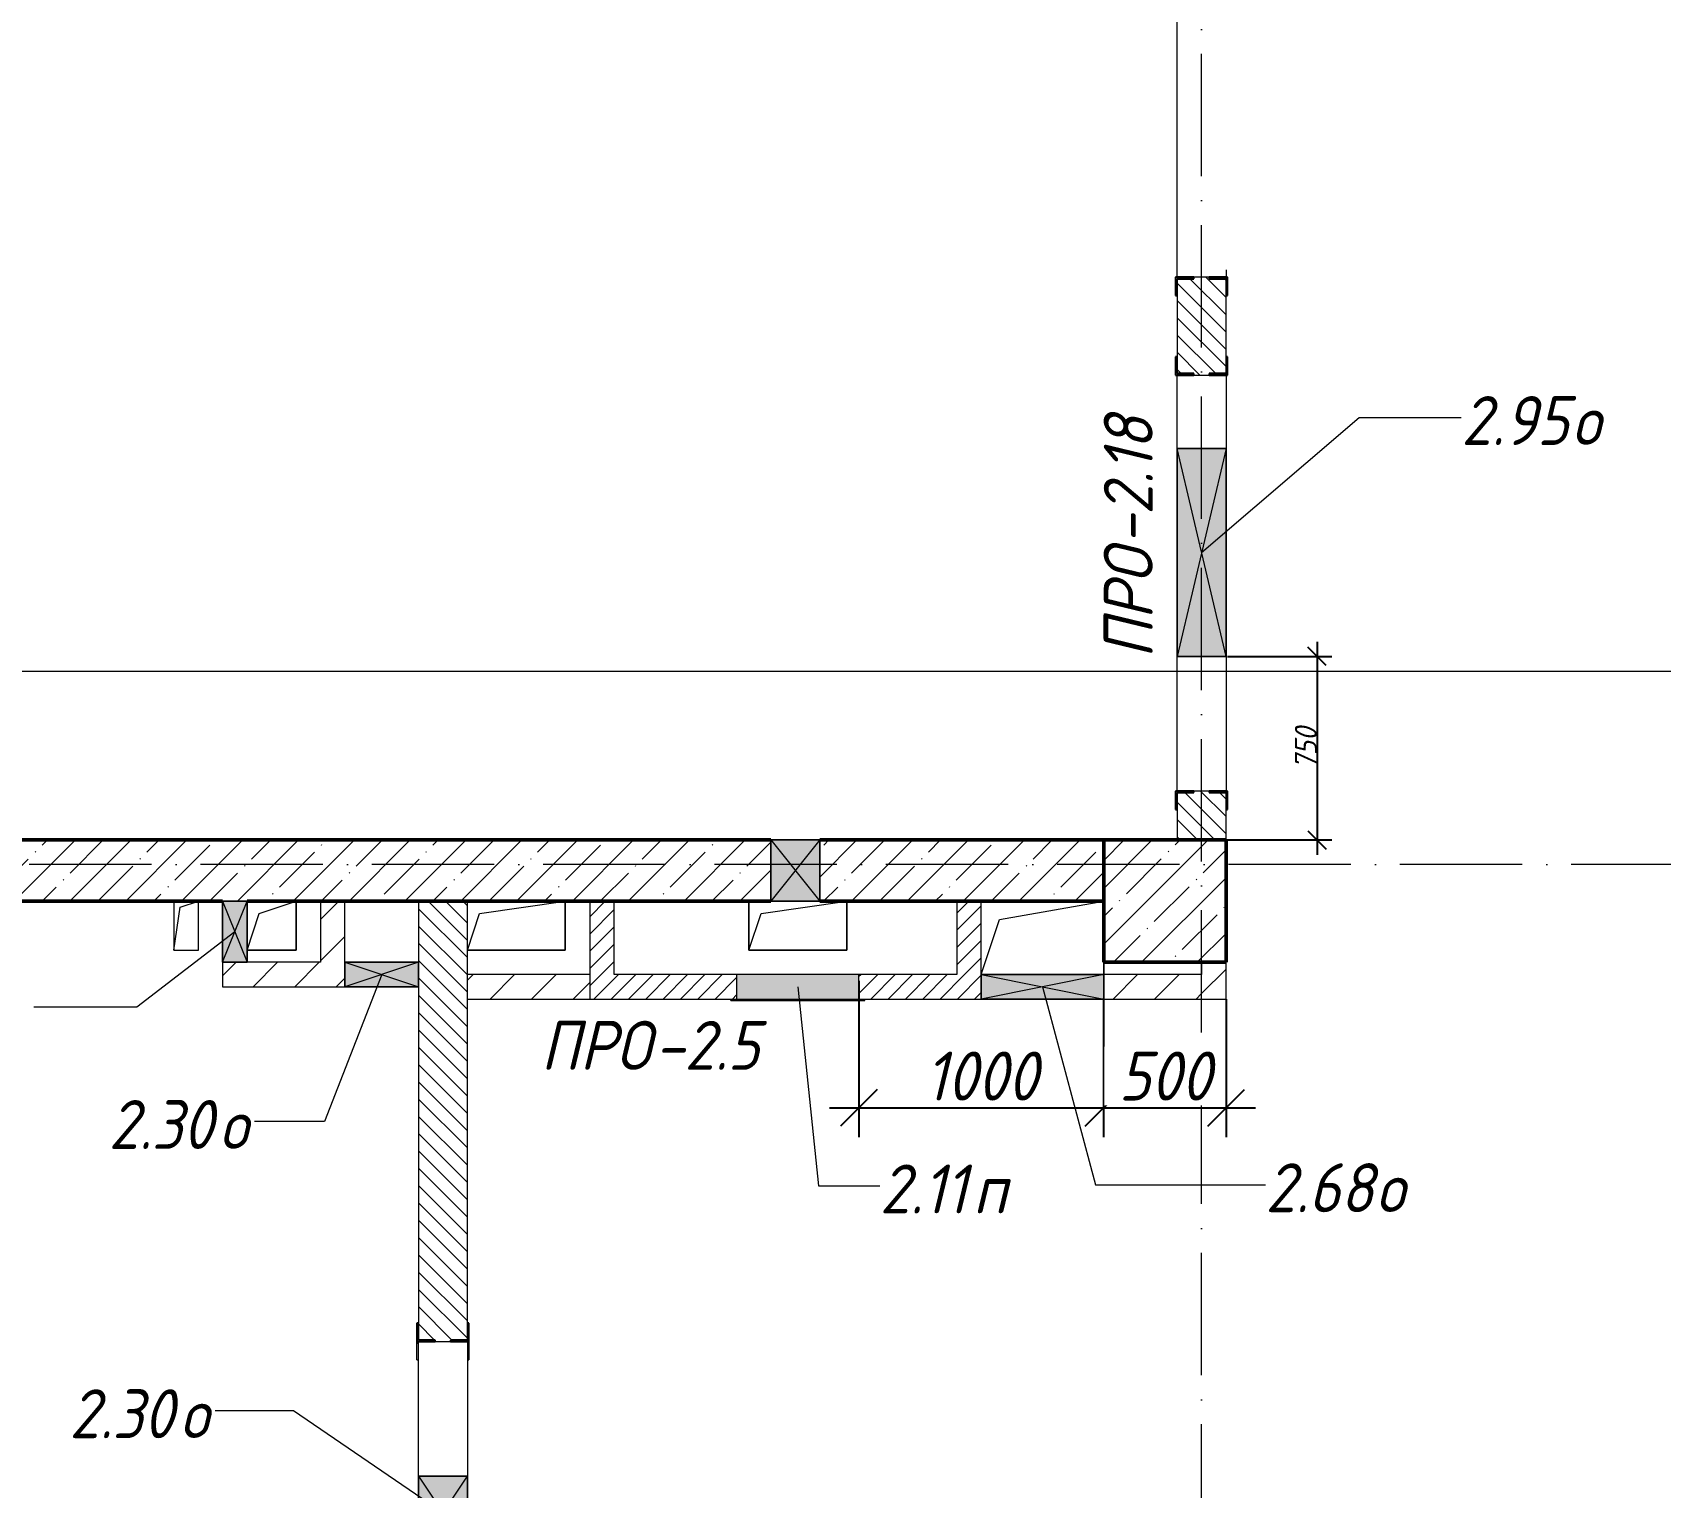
# Model space of a CAD drawing. Header units: millimetres. Extents: x -401725 to 250493, y 305116 to 802890.
# Drawn here: x -14986 to -8334, y 386940 to 392886 of the extents above; entities that cross this region are included whole.
import ezdxf

# ---------------------------------------------------------------- set-up
doc = ezdxf.new("R2010")
doc.units = ezdxf.units.MM
doc.linetypes.add('50_200_ШТРИХ_1Т_ш5_п1_п1_', pattern=[700, 500, -100, 0, -100])
for name, color, linetype, lineweight in [('A-____-____-DIMS', 7, 'Continuous', 9), ('A-DETL-GENF-OTLN', 7, 'Continuous', 9), ('A-FLOR-____-OTLN', 7, 'Continuous', 9), ('A-GENM-____-IDEN', 7, 'Continuous', 9), ('A-GENM-____-MCUT', 7, 'Continuous', 25), ('A-GENM-____-OTLN', 7, 'Continuous', 9), ('A-GENM-____-OTLN-1', 7, 'Continuous', 25), ('A-GLAZ-____-IDEN', 7, 'Continuous', 9), ('A-GLAZ-____-OTLN', 7, 'Continuous', 9), ('A-WALL-____-MCUT', 7, 'Continuous', 13), ('A-WALL-____-MCUT-2', 7, 'Continuous', 50), ('A-WALL-____-PATT-1', 7, 'Continuous', 9), ('A-WALL-FNSH-MCUT-1', 7, 'Continuous', 9), ('I-WALL-____-OTLN', 7, 'Continuous', 9), ('S-COLS-____-MCUT', 7, 'Continuous', 50), ('S-COLS-____-OTLN', 7, 'Continuous', 9), ('S-GRID-____-OTLN-1', 7, '50_200_ШТРИХ_1Т_ш5_п1_п1_', 9)]:
    doc.layers.add(name, color=color, linetype=linetype, lineweight=lineweight)
doc.layers.add('A-GLAZ-____-OTLN-1', color=7, linetype='Continuous', lineweight=9, true_color=0xc0c0c0)
doc.layers.add('G-____-____-SYMB-1', color=9, linetype='Continuous', lineweight=9, true_color=0x808080)
doc.styles.add('ISOCPEUR_I_11', font='isocpeui.ttf', dxfattribs={"width": 0.9, "height": 200})
doc.styles.add('ISOCPEUR_I_7', font='isocpeui.ttf', dxfattribs={"width": 0.9, "height": 90})
doc.dimstyles.new('ISO-1_8_0_9К_СРЕДНИЙ_Кладочные_2', dxfattribs={"dimscale": 304.8, "dimtxt": 89.638306, "dimasz": 0.246063, "dimexe": 0.19685, "dimexo": 0, "dimgap": 0, "dimtad": 1, "dimdec": 3, "dimrnd": 0.001, "dimdsep": 46, "dimtxsty": 'ISOCPEUR_I_7', "dimblk1": 'OBLIQUE', "dimblk2": 'OBLIQUE', "dimsah": 1, "dimcen": 0.09, "dimdle": 0.19685, "dimazin": 0, "dimtfac": 1, "dimtdec": 4, "dimtix": 1, "dimtmove": 1, "dimatfit": 3, "dimfxl": 1, "dimtvp": 1, "dimtolj": 1, "dimtzin": 0, "dimarcsym": 2})
doc.dimstyles.new('ISO-2_0_0_9К_СРЕДНИЙ__непрозрачный_', dxfattribs={"dimscale": 304.8, "dimtxt": 199.196235, "dimasz": 0.492126, "dimexe": 0.393701, "dimexo": 0, "dimgap": 0.098425, "dimtad": 1, "dimdec": 0, "dimzin": 0, "dimdsep": 46, "dimtxsty": 'ISOCPEUR_I_11', "dimblk1": 'OBLIQUE', "dimblk2": 'OBLIQUE', "dimsah": 1, "dimcen": 0.09, "dimdle": 0.393701, "dimazin": 0, "dimtfac": 1, "dimtdec": 4, "dimtix": 1, "dimtmove": 0, "dimatfit": 3, "dimfxl": 1, "dimtvp": 1, "dimtfill": 1, "dimtolj": 1, "dimtzin": 0, "dimarcsym": 2})
pattern_1 = [(135, (-15659.08, 321904.697), (-35.35534, -35.35534), [])]
pattern_2 = [(45, (-15659.08, 321904.697), (-35.35534, 35.35534), [])]
pattern_3 = [(45, (-15659.08, 321904.7), (-84.85281, 84.85281), [])]

# ---------------------------------------------------------------- blocks, each defined once
blk = doc.blocks.new('BSC_Колонна _Прямоугольная - 500х500-V23-АР1_План отверстий 2 этажа в осях 1-64_Ю-ЯЯ')
at = {"layer": 'S-COLS-____-OTLN'}
h = blk.add_hatch(dxfattribs=at)
h.set_pattern_fill('FP_32', color=256, style=0, pattern_type=2)
h.set_pattern_definition([(45, (-5300, -67431.04), (-114.04925, 114.04925), []), (45, (-5185.95, -67431.04), (-114.04925, 114.04925), [201.613, -40.323, 3.353, -36.97])])
h.paths.add_polyline_path([(-250, -250), (250, -250), (250, 250), (-250, 250)], flags=0)
at = {"layer": 'S-COLS-____-MCUT'}
for p, q in [((250, 250), (-250, 250)), ((-250, 250), (-250, -250)), ((250, -250), (250, 250)), ((-250, -250), (250, -250))]:
    blk.add_line(p, q, dxfattribs=at)
blk = doc.blocks.new('154_Стойка_СКБ_Уголок - СМ-2180_200-28268025-АР1_План отверстий 2 этажа в осях 1-64_Ю-ЯЯ')
at = {"layer": 'A-GENM-____-MCUT'}
for p, q in [((125, 156), (125, 81)), ((200, 156), (125, 156)), ((131, 81), (131, 150)), ((131, 150), (200, 150)), ((200, 150), (200, 156)), ((125, 81), (131, 81)), ((131, 19), (125, 19)), ((125, 19), (125, -56)), ((131, -50), (131, 19)), ((125, -56), (200, -56)), ((200, -50), (131, -50)), ((200, -56), (200, -50))]:
    blk.add_line(p, q, dxfattribs=at)
blk = doc.blocks.new('Стойка_Влож_Уголок_Опорный - Уголок-28213941-АР1_План отверстий 2 этажа в осях 1-64_Ю-ЯЯ')
at = {"layer": 'A-GENM-____-OTLN'}
for p, q in [((-212, -6), (-212, 0)), ((0, 0), (0, -6)), ((-212, -75), (-212, -6)), ((-212, -6), (-206, -6)), ((-6, -6), (0, -6)), ((0, -6), (0, -75)), ((-212, -75), (-206, -75)), ((-6, -75), (0, -75))]:
    blk.add_line(p, q, dxfattribs=at)
blk = doc.blocks.new('Фахверк_СКБ_Уголок - 200_3960_зеркало-28268689-АР1_План отверстий 2 этажа в осях 1-64_Ю-ЯЯ')
at = {"layer": 'A-GENM-____-MCUT'}
for p, q in [((200, 156), (125, 156)), ((125, 156), (125, 81)), ((131, 81), (131, 150)), ((131, 150), (200, 150)), ((200, 150), (200, 156)), ((125, 81), (131, 81)), ((131, 19), (125, 19)), ((125, 19), (125, -56)), ((131, -50), (131, 19)), ((125, -56), (200, -56)), ((200, -50), (131, -50)), ((200, -56), (200, -50))]:
    blk.add_line(p, q, dxfattribs=at)
blk = doc.blocks.new('Фахверк_СКБ_Уголок - 200_3960-28268576-АР1_План отверстий 2 этажа в осях 1-64_Ю-ЯЯ')
at = {"layer": 'A-GENM-____-MCUT'}
for p, q in [((200, 156), (125, 156)), ((125, 156), (125, 81)), ((131, 81), (131, 150)), ((131, 150), (200, 150)), ((200, 150), (200, 156)), ((125, 81), (131, 81)), ((131, 19), (125, 19)), ((125, 19), (125, -56)), ((131, -50), (131, 19)), ((125, -56), (200, -56)), ((200, -50), (131, -50)), ((200, -56), (200, -50))]:
    blk.add_line(p, q, dxfattribs=at)
blk = doc.blocks.new('AR_Отверстие прямоугольное _в плите_ - AR_Отверстие прямоугольное _в плите_-V166-АР1_План отверстий 2 этажа в осях 1-64_Ю-ЯЯ')
at = {"layer": 'A-GENM-____-OTLN'}
for p, q in [((-50, 100), (-50, -100)), ((-50, -100), (-25, 75)), ((-25, 75), (50, 100)), ((50, -100), (50, 100)), ((-50, -100), (50, -100))]:
    blk.add_line(p, q, dxfattribs=at)
blk = doc.blocks.new('AR_Отверстие прямоугольное _в плите_ - AR_Отверстие прямоугольное _в плите_-V187-АР1_План отверстий 2 этажа в осях 1-64_Ю-ЯЯ')
at = {"layer": 'A-GENM-____-OTLN'}
for p, q in [((250, 150), (-250, 150)), ((-175, 75), (250, 150)), ((-249.9, -149.7), (-175, 75)), ((250, -149.7), (250, -99.7))]:
    blk.add_line(p, q, dxfattribs=at)
blk = doc.blocks.new('AR_Отверстие прямоугольное _в плите_ - AR_Отверстие прямоугольное _в плите_-V192-АР1_План отверстий 2 этажа в осях 1-64_Ю-ЯЯ')
at = {"layer": 'A-GENM-____-OTLN'}
for p, q in [((-50, 50), (100, 100)), ((100, -100), (100, 100)), ((-100, -100), (-50, 50)), ((-100, -100), (100, -100))]:
    blk.add_line(p, q, dxfattribs=at)
blk = doc.blocks.new('AR_Отверстие прямоугольное _в плите_ - AR_Отверстие прямоугольное _в плите_-30459223-АР1_План отверстий 2 этажа в осях 1-64_Ю-ЯЯ')
at = {"layer": 'A-GENM-____-OTLN'}
for p, q in [((-150, 50), (200, 100)), ((200, -100), (200, 100)), ((-200, -100), (-150, 50)), ((-200, -100), (200, -100))]:
    blk.add_line(p, q, dxfattribs=at)
blk = doc.blocks.new('AR_Отверстие прямоугольное _в плите_ - AR_Отверстие прямоугольное _в плите_-V202-АР1_План отверстий 2 этажа в осях 1-64_Ю-ЯЯ')
at = {"layer": 'A-GENM-____-OTLN'}
for p, q in [((-200, 100), (-200, -100)), ((-150, 50), (200, 100)), ((200, -100), (200, 100)), ((-200, -100), (-150, 50)), ((-200, -100), (200, -100))]:
    blk.add_line(p, q, dxfattribs=at)
blk = doc.blocks.new('AR_Отверстие прямоугольное _в стене_ - AR_Отверстие прямоугольное _в стене__ВК-32405659-АР1_План отверстий 2 этажа в осях 1-64_Ю-ЯЯ')
at = {"layer": 'A-GLAZ-____-OTLN-1'}
blk.add_hatch(color=256, dxfattribs=at).paths.add_polyline_path([(100, -125), (100, 125), (-100, 125), (-100, -125)], flags=0)
at = {"layer": 'A-DETL-GENF-OTLN'}
for p, q in [((-100, -125), (-100, 125)), ((-100, 125), (100, 125)), ((100, 125), (-100, -125)), ((-100, 125), (100, -125)), ((100, 125), (-100, 125)), ((-100, 125), (-100, -125)), ((100, 125), (100, -125)), ((100, -125), (100, 125)), ((100, -125), (-100, -125)), ((-100, -125), (100, -125))]:
    blk.add_line(p, q, dxfattribs=at)
blk = doc.blocks.new('AR_Отверстие Ниша - Лючок-32406216-АР1_План отверстий 2 этажа в осях 1-64_Ю-ЯЯ')
at = {"layer": 'A-GLAZ-____-OTLN'}
blk.add_hatch(color=256, dxfattribs=at).paths.add_polyline_path([(250, -50), (250, 50), (-250, 50), (-250, -50)], flags=0)
for p, q in [((250, 50), (-250, 50)), ((-250, 50), (-250, -50)), ((250, -50), (250, 50)), ((-250, -50), (250, -50))]:
    blk.add_line(p, q, dxfattribs=at)
blk = doc.blocks.new('Л_Общий_Лючок - Лючок-29683801-АР1_План отверстий 2 этажа в осях 1-64_Ю-ЯЯ')
at = {"layer": 'A-GLAZ-____-OTLN-1'}
blk.add_hatch(color=256, dxfattribs=at).paths.add_polyline_path([(-24, 0), (524, 0), (524, 6), (-24, 6)], flags=0)
at = {"layer": 'A-GLAZ-____-OTLN'}
for p, q in [((524, 6), (-24, 6)), ((-24, 6), (-24, 0)), ((524, 6), (524, 0))]:
    blk.add_line(p, q, dxfattribs=at)
blk = doc.blocks.new('AR_Отверстие прямоугольное _в стене__БезПР - AR_Отверстие прямоугольное _в стене__БезПР-36788609-АР1_План отверстий 2 этажа в осях 1-64_Ю-ЯЯ')
at = {"layer": 'A-GLAZ-____-OTLN'}
blk.add_hatch(color=256, dxfattribs=at).paths.add_polyline_path([(-125, -50), (125, -50), (125, 50), (-125, 50)], flags=0)
at = {"layer": 'A-DETL-GENF-OTLN'}
for p, q in [((-125, -50), (-125, 50)), ((-125, 50), (125, 50)), ((125, 50), (-125, -50)), ((-125, 50), (125, -50)), ((125, 50), (-125, 50)), ((-125, 50), (-125, -50)), ((125, 50), (125, -50)), ((125, -50), (125, 50)), ((125, -50), (-125, -50)), ((-125, -50), (125, -50))]:
    blk.add_line(p, q, dxfattribs=at)
blk = doc.blocks.new('AR_Отверстие прямоугольное _в стене__БезПР - AR_Отверстие прямоугольное _в стене__БезПР-36428157-АР1_План отверстий 2 этажа в осях 1-64_Ю-ЯЯ')
at = {"layer": 'A-GLAZ-____-OTLN'}
blk.add_hatch(color=256, dxfattribs=at).paths.add_polyline_path([(150, -50), (150, 50), (-150, 50), (-150, -50)], flags=0)
at = {"layer": 'A-DETL-GENF-OTLN'}
for p, q in [((-150, -50), (-150, 50)), ((-150, 50), (150, 50)), ((150, 50), (-150, -50)), ((-150, 50), (150, -50)), ((150, 50), (-150, 50)), ((-150, 50), (-150, -50)), ((150, 50), (150, -50)), ((150, -50), (150, 50)), ((150, -50), (-150, -50)), ((-150, -50), (150, -50))]:
    blk.add_line(p, q, dxfattribs=at)
at = {"layer": 'A-GLAZ-____-OTLN'}
blk.add_line((150, 50), (-150, 50), dxfattribs=at)
blk = doc.blocks.new('AR_Отверстие прямоугольное _в стене_ - AR_Отверстие прямоугольное _в стене__ОВ-36798040-АР1_План отверстий 2 этажа в осях 1-64_Ю-ЯЯ')
at = {"layer": 'A-GLAZ-____-OTLN'}
blk.add_hatch(color=256, dxfattribs=at).paths.add_polyline_path([(425, -100), (425, 100), (-425, 100), (-425, -100)], flags=0)
at = {"layer": 'A-DETL-GENF-OTLN'}
for p, q in [((-425, -100), (-425, 100)), ((-425, 100), (425, 100)), ((425, 100), (-425, -100)), ((-425, 100), (425, -100)), ((425, 100), (-425, 100)), ((-425, 100), (-425, -100)), ((425, 100), (425, -100)), ((425, -100), (425, 100)), ((425, -100), (-425, -100)), ((-425, -100), (425, -100))]:
    blk.add_line(p, q, dxfattribs=at)
blk = doc.blocks.new('AR_Отверстие прямоугольное _в стене__БезПР - AR_Отверстие прямоугольное _в стене__БезПР-36427769-АР1_План отверстий 2 этажа в осях 1-64_Ю-ЯЯ')
at = {"layer": 'A-GLAZ-____-OTLN'}
blk.add_hatch(color=256, dxfattribs=at).paths.add_polyline_path([(-150, -100), (150, -100), (150, 100), (-150, 100)], flags=0)
at = {"layer": 'A-DETL-GENF-OTLN'}
for p, q in [((-150, -100), (-150, 100)), ((-150, 100), (150, 100)), ((150, 100), (-150, -100)), ((-150, 100), (150, -100)), ((150, 100), (-150, 100)), ((-150, 100), (-150, -100)), ((150, 100), (150, -100)), ((150, -100), (150, 100)), ((150, -100), (-150, -100)), ((-150, -100), (150, -100))]:
    blk.add_line(p, q, dxfattribs=at)
at = {"layer": 'A-GLAZ-____-OTLN'}
blk.add_line((150, 100), (-150, 100), dxfattribs=at)
blk = doc.blocks.new('AR_Отверстие прямоугольное _в стене__БезПР - AR_Отверстие прямоугольное _в стене__БезПР-36788837-АР1_План отверстий 2 этажа в осях 1-64_Ю-ЯЯ')
at = {"layer": 'A-GLAZ-____-OTLN'}
blk.add_hatch(color=256, dxfattribs=at).paths.add_polyline_path([(250, -50), (250, 50), (-250, 50), (-250, -50)], flags=0)
at = {"layer": 'A-DETL-GENF-OTLN'}
for p, q in [((-250, -50), (-250, 50)), ((-250, 50), (250, 50)), ((250, 50), (-250, -50)), ((-250, 50), (250, -50)), ((250, 50), (-250, 50)), ((-250, 50), (-250, -50)), ((250, 50), (250, -50)), ((250, -50), (250, 50)), ((250, -50), (-250, -50)), ((-250, -50), (250, -50))]:
    blk.add_line(p, q, dxfattribs=at)
at = {"layer": 'A-GLAZ-____-OTLN'}
blk.add_line((250, 50), (-250, 50), dxfattribs=at)
blk = doc.blocks.new('_Oblique')
at = {"color": 0, "linetype": 'ByBlock', "lineweight": -2}
blk.add_line((-0.5, -0.5), (0.5, 0.5), dxfattribs=at)
blk = doc.blocks.new('*D8967')
at = {"layer": 'A-____-____-DIMS', "color": 0, "lineweight": -2, "transparency": 16777216}
for p, q in [((-11609.1, 389010.4), (-11609.1, 388370.9)), ((-10609.1, 388935.7), (-10609.1, 388370.9)), ((-11729.1, 388490.9), (-10489.1, 388490.9))]:
    blk.add_line(p, q, dxfattribs=at)
at = {"layer": 'Defpoints', "color": 0, "transparency": 16777216}
for p in [(-11609.1, 389010.4), (-10609.1, 388935.7), (-10609.1, 388490.9)]:
    blk.add_point(p, dxfattribs=at)
at = {"layer": 'A-____-____-DIMS', "color": 0, "lineweight": -2, "transparency": 16777216, "xscale": 150, "yscale": 150, "zscale": 150, "rotation": 180}
blk.add_blockref('_Oblique', (-11609.1, 388490.9), dxfattribs=at)
at = {"layer": 'A-____-____-DIMS', "color": 0, "lineweight": -2, "transparency": 16777216, "xscale": 150, "yscale": 150, "zscale": 150}
blk.add_blockref('_Oblique', (-10609.1, 388490.9), dxfattribs=at)
at = {"layer": 'A-____-____-DIMS', "color": 0, "transparency": 16777216, "insert": (-11109.1, 388620.9), "char_height": 200, "width": 560.814, "attachment_point": 5, "style": 'ISOCPEUR_I_11', "bg_fill": 3, "box_fill_scale": 1.1, "bg_fill_color": 256, "bg_fill_true_color": 13158600, "bg_fill_transparency": 0}
blk.add_mtext('\\A1;1000', dxfattribs=at)
blk = doc.blocks.new('*D8968')
at = {"layer": 'A-____-____-DIMS', "color": 0, "lineweight": -2, "transparency": 16777216}
for p, q in [((-10609.1, 388935.7), (-10609.1, 388370.9)), ((-10109.1, 388935.7), (-10109.1, 388370.9)), ((-10729.1, 388490.9), (-9989.1, 388490.9))]:
    blk.add_line(p, q, dxfattribs=at)
at = {"layer": 'Defpoints', "color": 0, "transparency": 16777216}
for p in [(-10609.1, 388935.7), (-10109.1, 388935.7)]:
    blk.add_point(p, dxfattribs=at)
at = {"layer": 'A-____-____-DIMS', "color": 0, "lineweight": -2, "transparency": 16777216, "xscale": 150, "yscale": 150, "zscale": 150, "rotation": 180}
blk.add_blockref('_Oblique', (-10609.1, 388490.9), dxfattribs=at)
at = {"layer": 'A-____-____-DIMS', "color": 0, "lineweight": -2, "transparency": 16777216, "xscale": 150, "yscale": 150, "zscale": 150}
blk.add_blockref('_Oblique', (-10109.1, 388490.9), dxfattribs=at)
at = {"layer": 'A-____-____-DIMS', "color": 0, "transparency": 16777216, "insert": (-10359.1, 388620.9), "char_height": 200, "width": 455.087, "attachment_point": 5, "style": 'ISOCPEUR_I_11', "bg_fill": 3, "box_fill_scale": 1.1, "bg_fill_color": 256, "bg_fill_true_color": 13158600, "bg_fill_transparency": 0}
blk.add_mtext('\\A1;500', dxfattribs=at)
at = {"layer": 'Defpoints', "color": 0, "transparency": 16777216}
blk.add_point((-10109.1, 388490.9), dxfattribs=at)
blk = doc.blocks.new('*D8915')
at = {"layer": 'A-____-____-DIMS', "color": 0, "lineweight": -2, "transparency": 16777216}
for p, q in [((-9737.2, 390395.7), (-9737.2, 389525.7)), ((-10103.1, 390335.7), (-9677.2, 390335.7)), ((-10109.1, 389585.7), (-9677.2, 389585.7))]:
    blk.add_line(p, q, dxfattribs=at)
at = {"layer": 'Defpoints', "color": 0, "transparency": 16777216}
for p in [(-10103.1, 390335.7), (-10109.1, 389585.7), (-9737.2, 389585.7)]:
    blk.add_point(p, dxfattribs=at)
at = {"layer": 'A-____-____-DIMS', "color": 0, "lineweight": -2, "transparency": 16777216, "xscale": 75, "yscale": 75, "zscale": 75}
for p, rotation in [((-9737.2, 390335.7), 90), ((-9737.2, 389585.7), 270)]:
    blk.add_blockref('_Oblique', p, dxfattribs=dict(at, rotation=rotation))
at = {"layer": 'A-____-____-DIMS', "color": 0, "transparency": 16777216, "insert": (-9782.8, 389960.7), "char_height": 90, "width": 409.578, "attachment_point": 5, "rotation": 90, "style": 'ISOCPEUR_I_7'}
blk.add_mtext('\\A1;750', dxfattribs=at)

msp = doc.modelspace()

# ---------------------------------------------------------------- hatches: boundary and pattern name
at = {"layer": 'A-WALL-____-PATT-1'}
h = msp.add_hatch(dxfattribs=at)
h.set_pattern_fill('FP_6', color=256, style=0, pattern_type=2)
h.set_pattern_definition(pattern_1)
h.paths.add_polyline_path([(-10109.0813, 389585.7392), (-10109.0813, 389779.7392), (-10178.0813, 389779.7392), (-10178.0813, 389785.7392), (-10240.0813, 389785.7392), (-10240.0813, 389779.7392), (-10309.0813, 389779.7392), (-10309.0813, 389585.7392), (-10115.0813, 389585.7392)], flags=0)
h.paths.add_polyline_path([(-10240.0813, 391485.7392), (-10178.0813, 391485.7392), (-10178.0813, 391491.7392), (-10109.0813, 391491.7392), (-10109.0813, 391879.7392), (-10178.0813, 391879.7392), (-10178.0813, 391885.7392), (-10240.0813, 391885.7392), (-10240.0813, 391879.7392), (-10309.0813, 391879.7392), (-10309.0813, 391491.7392), (-10240.0813, 391491.7392)], flags=0)
h.paths.add_polyline_path([(-10178.0813, 393685.7392), (-10178.0813, 393691.7392), (-10109.0813, 393691.7392), (-10109.0813, 394935.7392), (-10309.0813, 394935.7392), (-10309.0813, 393691.7392), (-10240.0813, 393691.7392), (-10240.0813, 393685.7392)], flags=0)
h = msp.add_hatch(dxfattribs=at)
h.set_pattern_fill('FP_13', color=256, style=0, pattern_type=2)
h.set_pattern_definition([(45, (-15659.08, 321904.7), (-114.04925, 114.04925), []), (45, (-15545.03, 321904.7), (-114.04925, 114.04925), [201.612, -40.322, 3.353, -36.97])])
h.paths.add_polyline_path([(-10609.0813, 389335.7392), (-10609.0813, 389585.7392), (-11769.0813, 389585.7392), (-11769.0813, 389335.7392)], flags=0)
h.paths.add_polyline_path([(-11969.0813, 389335.7392), (-11969.0813, 389585.7392), (-17609.0813, 389585.7392), (-17609.0813, 389335.7392), (-12139.2611, 389335.7392)], flags=0)
h = msp.add_hatch(dxfattribs=at)
h.set_pattern_fill('FP_4', color=256, style=0, pattern_type=2)
h.set_pattern_definition(pattern_3)
h.paths.add_polyline_path([(-13709.0813, 389085.7392), (-13709.0813, 389335.7392), (-13809.0813, 389335.7392), (-13809.0813, 389085.7392)], flags=0)
h = msp.add_hatch(dxfattribs=at)
h.set_pattern_fill('FP_6', color=256, style=0, pattern_type=2)
h.set_pattern_definition(pattern_1)
h.paths.add_polyline_path([(-13209.0813, 383935.7392), (-13209.0813, 386379.7392), (-13278.0813, 386379.7392), (-13278.0813, 386385.7392), (-13340.0813, 386385.7392), (-13340.0813, 386379.7392), (-13409.0813, 386379.7392), (-13409.0813, 383935.7392)], flags=0)
h.paths.add_polyline_path([(-13278.0813, 387535.7392), (-13278.0813, 387541.7392), (-13209.0813, 387541.7392), (-13209.0813, 389335.7392), (-13409.0813, 389335.7392), (-13409.0813, 387541.7392), (-13340.0813, 387541.7392), (-13340.0813, 387535.7392)], flags=0)
h = msp.add_hatch(dxfattribs=at)
h.set_pattern_fill('FP_5', color=256, style=0, pattern_type=2)
h.set_pattern_definition(pattern_2)
h.paths.add_polyline_path([(-12609.0813, 389035.7392), (-12609.0813, 389335.7392), (-12709.0813, 389335.7392), (-12709.0813, 389035.7392)], flags=0)
h = msp.add_hatch(dxfattribs=at)
h.set_pattern_fill('FP_5', color=256, style=0, pattern_type=2)
h.set_pattern_definition(pattern_2)
h.paths.add_polyline_path([(-11109.0813, 389035.7392), (-11109.0813, 389335.7392), (-11209.0813, 389335.7392), (-11209.0813, 389035.7392)], flags=0)
h = msp.add_hatch(dxfattribs=at)
h.set_pattern_fill('FP_4', color=256, style=0, pattern_type=2)
h.set_pattern_definition(pattern_3)
h.paths.add_polyline_path([(-14109.0813, 388985.7392), (-14109.0813, 389085.7392), (-14209.0813, 389085.7392), (-14209.0813, 388985.7392)], flags=0)
h = msp.add_hatch(dxfattribs=at)
h.set_pattern_fill('FP_4', color=256, style=0, pattern_type=2)
h.set_pattern_definition(pattern_3)
h.paths.add_polyline_path([(-13709.0813, 388985.7392), (-13709.0813, 389085.7392), (-14109.0813, 389085.7392), (-14109.0813, 388985.7392), (-13906.7617, 388985.7392)], flags=0)
h = msp.add_hatch(dxfattribs=at)
h.set_pattern_fill('FP_4', color=256, style=0, pattern_type=2)
h.set_pattern_definition(pattern_3)
h.paths.add_polyline_path([(-10109.0813, 388935.7392), (-10109.0813, 389085.7392), (-10209.0813, 389085.7392), (-10209.0813, 388935.7392)], flags=0)
h = msp.add_hatch(dxfattribs=at)
h.set_pattern_fill('FP_4', color=256, style=0, pattern_type=2)
h.set_pattern_definition(pattern_3)
h.paths.add_polyline_path([(-12709.0813, 388935.7392), (-12709.0813, 389035.7392), (-13209.0813, 389035.7392), (-13209.0813, 388935.7392)], flags=0)
h = msp.add_hatch(dxfattribs=at)
h.set_pattern_fill('FP_5', color=256, style=0, pattern_type=2)
h.set_pattern_definition(pattern_2)
h.paths.add_polyline_path([(-12139.2611, 388935.7392), (-12109.0813, 388935.7392), (-12109.0813, 389035.7392), (-12709.0813, 389035.7392), (-12709.0813, 388935.7392)], flags=0)
h.paths.add_polyline_path([(-11609.0813, 388935.7392), (-11109.0813, 388935.7392), (-11109.0813, 389035.7392), (-11609.0813, 389035.7392), (-11609.0813, 388969.0725)], flags=0)
h = msp.add_hatch(dxfattribs=at)
h.set_pattern_fill('FP_4', color=256, style=0, pattern_type=2)
h.set_pattern_definition(pattern_3)
h.paths.add_polyline_path([(-10609.0813, 388935.7392), (-10209.0813, 388935.7392), (-10209.0813, 389035.7392), (-10609.0813, 389035.7392)], flags=0)

# ---------------------------------------------------------------- linework, layer by layer
at = {"layer": 'A-FLOR-____-OTLN'}
for p, q in [((-13909.0813, 389335.7392), (-13909.0813, 389135.7392)), ((-12809.0813, 389335.7392), (-12809.0813, 389135.7392)), ((-12059.0813, 389135.7392), (-12059.0813, 389335.7392)), ((-11659.0813, 389335.7392), (-11659.0813, 389135.7392)), ((-11109.0813, 389335.3917), (-10609.0813, 389335.3917)), ((-13909.0813, 389135.7392), (-14109.0813, 389135.7392)), ((-12809.0813, 389135.7392), (-13209.0813, 389135.7392)), ((-11659.0813, 389135.7392), (-12059.0813, 389135.7392)), ((-10609.0813, 389085.7392), (-10609.0813, 389035.7392))]:
    msp.add_line(p, q, dxfattribs=at)
at = {"layer": 'A-GLAZ-____-IDEN'}
for p, q in [((-10209.0813, 390760.7392), (-9565.3165, 391312.5107)), ((-9565.3165, 391312.5107), (-9147.9017, 391312.5107)), ((-14159.0813, 389210.7392), (-14559.8412, 388902.2342)), ((-13559.0813, 389035.7392), (-13792.2444, 388435.283)), ((-11859.0813, 388985.7392), (-11773.8371, 388171.9575)), ((-14559.8412, 388902.2342), (-14980.7084, 388902.2342)), ((-13792.2444, 388435.283), (-14079.4643, 388435.283)), ((-11773.8371, 388171.9575), (-11523.8908, 388171.9575)), ((-10642.1836, 388176.8556), (-9948.4959, 388176.8556)), ((-13918.9729, 387253.2151), (-14240.0556, 387253.2151)), ((-13309.0813, 386835.7392), (-13918.9729, 387253.2151))]:
    msp.add_line(p, q, dxfattribs=at)
at = {"layer": 'A-WALL-____-MCUT'}
for p, q in [((-10178.0813, 391885.7392), (-10240.0813, 391885.7392)), ((-10309.0813, 391810.7392), (-10309.0813, 391560.7392)), ((-10109.0813, 391560.7392), (-10109.0813, 391810.7392)), ((-10240.0813, 391485.7392), (-10178.0813, 391485.7392)), ((-10178.0813, 389785.7392), (-10240.0813, 389785.7392)), ((-10309.0813, 389710.7392), (-10309.0813, 389585.7392)), ((-10109.0813, 389585.7392), (-10109.0813, 389710.7392)), ((-13409.0813, 389335.7392), (-13409.0813, 389085.7392)), ((-13209.0813, 387610.7392), (-13209.0813, 389335.7392)), ((-13409.0813, 388985.7392), (-13409.0813, 387610.7392)), ((-13340.0813, 387535.7392), (-13278.0813, 387535.7392))]:
    msp.add_line(p, q, dxfattribs=at)
at = {"layer": 'A-WALL-____-MCUT-2'}
for p, q in [((-11969.0813, 389585.7392), (-17609.0813, 389585.7392)), ((-10609.0813, 389585.7392), (-11769.0813, 389585.7392)), ((-17609.0813, 389335.7392), (-14209.0813, 389335.7392)), ((-14109.0813, 389335.7392), (-11969.0813, 389335.7392)), ((-11769.0813, 389335.7392), (-10609.0813, 389335.7392))]:
    msp.add_line(p, q, dxfattribs=at)
at = {"layer": 'A-WALL-FNSH-MCUT-1'}
for p, q in [((-13809.0813, 389335.7392), (-13809.0813, 389085.7392)), ((-13709.0813, 389085.7392), (-13709.0813, 389335.7392)), ((-12709.0813, 389335.7392), (-12709.0813, 388935.7392)), ((-12609.0813, 389035.7392), (-12609.0813, 389335.7392)), ((-11209.0813, 389335.7392), (-11209.0813, 389035.7392)), ((-11109.0813, 389035.7392), (-11109.0813, 389335.7392)), ((-14209.0813, 389085.7392), (-14209.0813, 388985.7392)), ((-13809.0813, 389085.7392), (-14109.0813, 389085.7392)), ((-10209.0813, 389085.7392), (-10209.0813, 389035.7392)), ((-10109.0813, 388935.7392), (-10109.0813, 389085.7392)), ((-12709.0813, 389035.7392), (-13209.0813, 389035.7392)), ((-12109.0813, 389035.7392), (-12609.0813, 389035.7392)), ((-11209.0813, 389035.7392), (-11609.0813, 389035.7392)), ((-10209.0813, 389035.7392), (-10609.0813, 389035.7392)), ((-14209.0813, 388985.7392), (-13709.0813, 388985.7392)), ((-13209.0813, 388935.7392), (-12109.0813, 388935.7392)), ((-11609.0813, 388935.7392), (-11109.0813, 388935.7392)), ((-10609.0813, 388935.7392), (-10109.0813, 388935.7392))]:
    msp.add_line(p, q, dxfattribs=at)
at = {"layer": 'G-____-____-SYMB-1'}
msp.add_line((-20469.6177, 390275.7392), (89011.1097, 390275.7392), dxfattribs=at)
at = {"layer": 'I-WALL-____-OTLN'}
for p, q in [((-10309.0813, 391885.7392), (-10309.0813, 393685.7392)), ((-10109.0813, 391915.7392), (-10109.0813, 391885.7392)), ((-10309.0813, 391185.7392), (-10309.0813, 391485.7392)), ((-10109.0813, 391485.7392), (-10109.0813, 391185.7392)), ((-10309.0813, 389785.7392), (-10309.0813, 390335.7392)), ((-10109.0813, 390335.7392), (-10109.0813, 389785.7392)), ((-13409.0813, 386985.7392), (-13409.0813, 387535.7392)), ((-13209.0813, 387535.7392), (-13209.0813, 386985.7392))]:
    msp.add_line(p, q, dxfattribs=at)
at = {"layer": 'S-GRID-____-OTLN-1'}
for p, q in [((-10209.0813, 374796.285), (-10209.0813, 412797.5486)), ((88415.3253, 389485.7392), (-20327.8515, 389485.7392))]:
    msp.add_line(p, q, dxfattribs=at)

# ---------------------------------------------------------------- block references
at = {"layer": 'A-GENM-____-OTLN'}
for name, p in [('AR_Отверстие прямоугольное _в плите_ - AR_Отверстие прямоугольное _в плите_-V166-АР1_План отверстий 2 этажа в осях 1-64_Ю-ЯЯ', (-14357.9961, 389235.7392)), ('AR_Отверстие прямоугольное _в плите_ - AR_Отверстие прямоугольное _в плите_-V192-АР1_План отверстий 2 этажа в осях 1-64_Ю-ЯЯ', (-14009.0813, 389235.7392)), ('AR_Отверстие прямоугольное _в плите_ - AR_Отверстие прямоугольное _в плите_-30459223-АР1_План отверстий 2 этажа в осях 1-64_Ю-ЯЯ', (-13009.0813, 389235.7392)), ('AR_Отверстие прямоугольное _в плите_ - AR_Отверстие прямоугольное _в плите_-V202-АР1_План отверстий 2 этажа в осях 1-64_Ю-ЯЯ', (-11859.0813, 389235.7392)), ('AR_Отверстие прямоугольное _в плите_ - AR_Отверстие прямоугольное _в плите_-V187-АР1_План отверстий 2 этажа в осях 1-64_Ю-ЯЯ', (-10859.0813, 389185.3917)), ('Стойка_Влож_Уголок_Опорный - Уголок-28213941-АР1_План отверстий 2 этажа в осях 1-64_Ю-ЯЯ', (-13203.0813, 387535.7392))]:
    msp.add_blockref(name, p, dxfattribs=at)
at = {"layer": 'A-GENM-____-OTLN-1'}
for name, p, rotation in [('Фахверк_СКБ_Уголок - 200_3960_зеркало-28268689-АР1_План отверстий 2 этажа в осях 1-64_Ю-ЯЯ', (-10259.0813, 392010.7392), 269.9999999999999), ('Фахверк_СКБ_Уголок - 200_3960-28268576-АР1_План отверстий 2 этажа в осях 1-64_Ю-ЯЯ', (-10159.0813, 391360.7392), 89.99999999999991), ('Фахверк_СКБ_Уголок - 200_3960_зеркало-28268689-АР1_План отверстий 2 этажа в осях 1-64_Ю-ЯЯ', (-10259.0813, 389910.7392), 269.9999999999999), ('154_Стойка_СКБ_Уголок - СМ-2180_200-28268025-АР1_План отверстий 2 этажа в осях 1-64_Ю-ЯЯ', (-13259.0813, 387410.7392), 89.99999999999991)]:
    msp.add_blockref(name, p, dxfattribs=dict(at, rotation=rotation))
at = {"layer": 'A-GLAZ-____-OTLN'}
for name, p, rotation in [('AR_Отверстие прямоугольное _в стене_ - AR_Отверстие прямоугольное _в стене__ОВ-36798040-АР1_План отверстий 2 этажа в осях 1-64_Ю-ЯЯ', (-10209.0813, 390760.7392), 269.9999999999999), ('AR_Отверстие прямоугольное _в стене__БезПР - AR_Отверстие прямоугольное _в стене__БезПР-36788609-АР1_План отверстий 2 этажа в осях 1-64_Ю-ЯЯ', (-14159.0813, 389210.7392), 89.9999999999999), ('Л_Общий_Лючок - Лючок-29683801-АР1_План отверстий 2 этажа в осях 1-64_Ю-ЯЯ', (-11609.0813, 388935.7392), 180), ('AR_Отверстие прямоугольное _в стене__БезПР - AR_Отверстие прямоугольное _в стене__БезПР-36427769-АР1_План отверстий 2 этажа в осях 1-64_Ю-ЯЯ', (-13309.0813, 386835.7392), 89.99999999999991)]:
    msp.add_blockref(name, p, dxfattribs=dict(at, rotation=rotation))
for name, p in [('AR_Отверстие прямоугольное _в стене_ - AR_Отверстие прямоугольное _в стене__ВК-32405659-АР1_План отверстий 2 этажа в осях 1-64_Ю-ЯЯ', (-11869.0813, 389460.7392)), ('AR_Отверстие прямоугольное _в стене__БезПР - AR_Отверстие прямоугольное _в стене__БезПР-36428157-АР1_План отверстий 2 этажа в осях 1-64_Ю-ЯЯ', (-13559.0813, 389035.7392)), ('AR_Отверстие Ниша - Лючок-32406216-АР1_План отверстий 2 этажа в осях 1-64_Ю-ЯЯ', (-11859.0813, 388985.7392)), ('AR_Отверстие прямоугольное _в стене__БезПР - AR_Отверстие прямоугольное _в стене__БезПР-36788837-АР1_План отверстий 2 этажа в осях 1-64_Ю-ЯЯ', (-10859.0813, 388985.7392))]:
    msp.add_blockref(name, p, dxfattribs=at)
at = {"layer": 'S-COLS-____-OTLN'}
msp.add_blockref('BSC_Колонна _Прямоугольная - 500х500-V23-АР1_План отверстий 2 этажа в осях 1-64_Ю-ЯЯ', (-10359.0813, 389335.7392), dxfattribs=at)

# ---------------------------------------------------------------- texts
at = {"layer": 'A-GENM-____-IDEN', "char_height": 200, "attachment_point": 1, "rotation": 90, "style": 'ISOCPEUR_I_11'}
for s, insert, width in [('-2.18', (-10608.5167, 390792.1603), 663.79725), ('ПРО', (-10608.5167, 390327.8165), 562.784625)]:
    msp.add_mtext(s, dxfattribs=dict(at, insert=insert, width=width))
at = {"layer": 'A-GENM-____-IDEN', "char_height": 200, "attachment_point": 1, "style": 'ISOCPEUR_I_11'}
for s, insert, width in [('ПРО', (-12908.988, 388846.3451), 562.784625), ('-2.5', (-12444.6442, 388846.3451), 548.35425)]:
    msp.add_mtext(s, dxfattribs=dict(at, insert=insert, width=width))
at = {"layer": 'A-GLAZ-____-IDEN', "char_height": 200, "attachment_point": 1, "style": 'ISOCPEUR_I_11'}
for s, insert, width in [('2.95', (-9147.9017, 391400.1253), 548.35425), ('\\fISOCPEUR|b0|i1|c204|p34|;\\W.9;о', (-8695.4642, 391400.1253), 158.734125), ('2.30', (-14674.9188, 388522.8976), 548.35425), ('\\fISOCPEUR|b0|i1|c204|p34|;\\W.9;о', (-14222.4813, 388522.8976), 158.734125), ('2.11', (-11523.8908, 388259.5721), 461.772), ('2.68', (-9948.4959, 388264.4702), 548.35425), ('\\fISOCPEUR|b0|i1|c204|p34|;\\W.9;п', (-11142.8908, 388259.5721), 158.734125), ('\\fISOCPEUR|b0|i1|c204|p34|;\\W.9;о', (-9496.0584, 388264.4702), 158.734125), ('2.30', (-14835.5101, 387340.8297), 548.35425), ('\\fISOCPEUR|b0|i1|c204|p34|;\\W.9;о', (-14383.0726, 387340.8297), 158.734125)]:
    msp.add_mtext(s, dxfattribs=dict(at, insert=insert, width=width))

# ---------------------------------------------------------------- dimensions: what is measured, and where the dimension line sits
at = {"layer": 'A-____-____-DIMS'}
dim = msp.add_linear_dim(base=(-9737.2162, 389585.7392), p1=(-10103.0813, 390335.7392), p2=(-10109.0813, 389585.7392), angle=90, dimstyle='ISO-1_8_0_9К_СРЕДНИЙ_Кладочные_2', override={"dimpost": '<>', "dimfxl": 750.024}, dxfattribs=at)
dim.commit()
dim.dimension.update_dxf_attribs({"geometry": '*D8915', "text_midpoint": (-9782.7957, 389960.7392)})

# ---------------------------------------------------------------- next in the draw order: dimensions: what is measured, and where the dimension line sits
dim = msp.add_linear_dim(base=(-10609.0813, 388490.9186), p1=(-11609.0813, 389010.372), p2=(-10609.0813, 388935.7392), dimstyle='ISO-2_0_0_9К_СРЕДНИЙ__непрозрачный_', override={"dimpost": '<>', "dimfxl": 1002.78116}, dxfattribs=at)
dim.commit()
dim.dimension.update_dxf_attribs({"geometry": '*D8967', "text_midpoint": (-11109.0813, 388620.9186)})

# ---------------------------------------------------------------- next in the draw order: dimensions: what is measured, and where the dimension line sits
dim = msp.add_linear_dim(base=(-10109.0813, 388490.9186), p1=(-10609.0813, 388935.7392), p2=(-10109.0813, 388935.7392), dimstyle='ISO-2_0_0_9К_СРЕДНИЙ__непрозрачный_', override={"dimpost": '<>', "dimfxl": 500}, dxfattribs=at)
dim.commit()
dim.dimension.update_dxf_attribs({"geometry": '*D8968', "text_midpoint": (-10359.0813, 388620.9186)})

# ---------------------------------------------------------------- next in the draw order: linework, layer by layer
at = {"layer": 'A-GLAZ-____-IDEN'}
msp.add_line((-10859.0813, 388985.7392), (-10642.1836, 388176.8556), dxfattribs=at)

doc.saveas('drawing.dxf')
